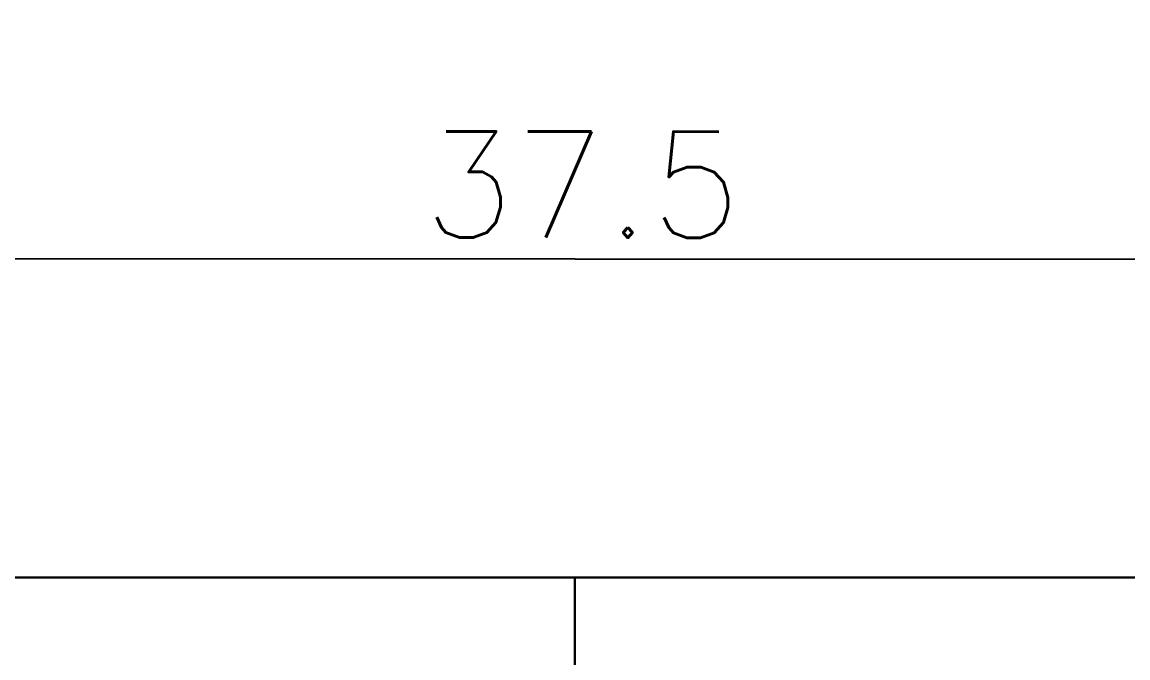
# Model space of a CAD drawing. Header units: millimetres. Extents: x 149919 to 150445, y 136651 to 136866.
# Drawn here: x 150305.14 to 150331.19, y 136790.68 to 136805.66 of the extents above; entities that cross this region are included whole.
import ezdxf

# ---------------------------------------------------------------- set-up
doc = ezdxf.new("R2010")
doc.units = ezdxf.units.MM
doc.header["$LTSCALE"] = 0.25
doc.layers.add('Wall', color=7, linetype='Continuous')
doc.styles.add('ROMANS', font='romans.shx')
doc.dimstyles.new('MD300', dxfattribs={"dimtxt": 2.5, "dimasz": 2.5, "dimexe": 1, "dimexo": 1, "dimgap": 0.5, "dimtad": 1, "dimdec": 1, "dimlfac": 50, "dimrnd": 0.5, "dimdsep": 46, "dimtxsty": 'ROMANS', "dimcen": 1, "dimclrd": 146, "dimclre": 146, "dimclrt": 30, "dimadec": 1, "dimazin": 2, "dimtfac": 1, "dimtdec": 1, "dimtmove": 0, "dimatfit": 1, "dimfxl": 1, "dimtolj": 1, "dimtzin": 0, "dimlwd": -1, "dimlwe": -1, "dimarcsym": 0})

# ---------------------------------------------------------------- blocks, each defined once
blk = doc.blocks.new('*D7')
at = {"color": 146, "transparency": 16777216}
for p, q in [((150299.593, 136806.828), (150299.586, 136799.098)), ((150337.092, 136806.797), (150337.085, 136799.067)), ((150302.087, 136800.096), (150334.586, 136800.069))]:
    blk.add_line(p, q, dxfattribs=at)
for points in [[(150302.088, 136800.512), (150302.087, 136799.679), (150299.587, 136800.098)], [(150334.587, 136800.486), (150334.586, 136799.652), (150337.086, 136800.067)]]:
    blk.add_solid(points, dxfattribs=at)
at = {"layer": 'DEFPOINTS', "color": 0, "transparency": 16777216}
for p in [(150299.594, 136807.828), (150337.093, 136807.797), (150337.086, 136800.067)]:
    blk.add_point(p, dxfattribs=at)
at = {"color": 1, "transparency": 16777216, "insert": (150318.338, 136801.832), "char_height": 2.5, "attachment_point": 5, "rotation": 359.9528, "style": 'ROMANS'}
blk.add_mtext('\\A1;37.5', dxfattribs=at)

msp = doc.modelspace()

# ---------------------------------------------------------------- dimensions: what is measured, and where the dimension line sits
dim = msp.add_aligned_dim(p1=(150299.594, 136807.828), p2=(150337.093, 136807.797), distance=-7.73, dimstyle='MD300', override={"dimdec": 2, "dimlfac": 1, "dimrnd": 0.05, "dimclrt": 1})
dim.commit()
dim.dimension.update_dxf_attribs({"geometry": '*D7', "text_midpoint": (150318.338, 136801.832)})

# ---------------------------------------------------------------- meshes
at = {"layer": 'Wall'}
mesh = msp.add_polyface(dxfattribs=at)
corners = [(150370.663, 136778.734), (150370.663, 136778.734, 0.2), (150370.663, 136724.574), (150370.663, 136724.574, 0.2), (150265.663, 136724.574), (150265.663, 136724.574, 0.2), (150265.663, 136792.574), (150265.663, 136792.574, 0.2), (150370.663, 136792.574), (150370.663, 136792.574, 0.2), (150370.663, 136778.734), (150370.663, 136778.734, 0.2)]
mesh.append_faces([[corners[k] for k in face] for face in [(0, 1, 3, 2), (2, 3, 5, 4), (4, 5, 7, 6), (6, 7, 9, 8), (8, 9, 11, 10)]], dxfattribs={"color": 7})
mesh = msp.add_polyface(dxfattribs=at)
corners = [(150318.163, 136758.754), (150318.163, 136758.754, 0.2), (150318.163, 136792.574), (150318.163, 136792.574, 0.2)]
mesh.append_faces([[corners[k] for k in face] for face in [(0, 1, 3, 2)]], dxfattribs={"color": 7})

doc.saveas('drawing.dxf')
